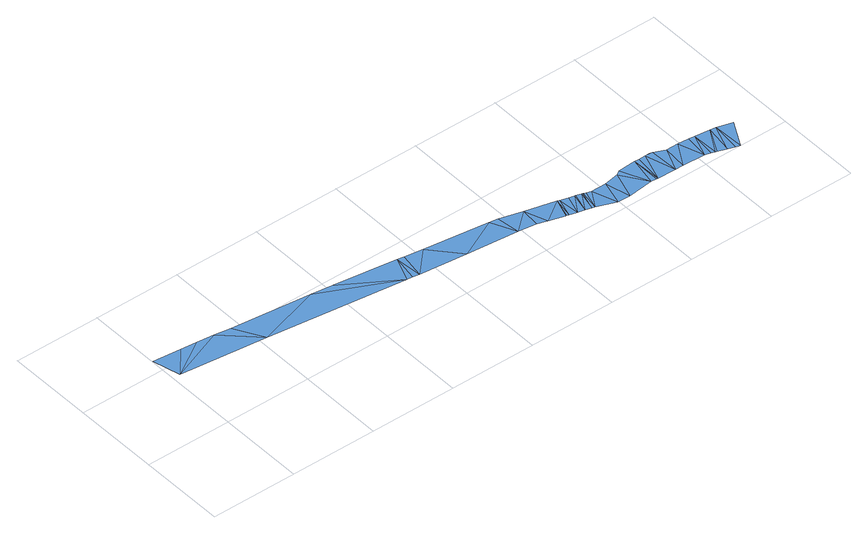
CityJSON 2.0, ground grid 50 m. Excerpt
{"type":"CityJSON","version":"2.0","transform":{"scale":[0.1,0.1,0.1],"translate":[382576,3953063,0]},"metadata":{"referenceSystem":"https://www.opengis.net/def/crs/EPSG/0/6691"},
"CityObjects":{
"waterbody1":{"type":"WaterBody","attributes":{"name":"神田川","class":"1030"},"geometry":[{"type":"MultiSurface","lod":"1","boundaries":[[[0,1,2]],[[3,0,2]],[[4,3,2]],[[4,2,5]],[[6,4,5]],[[7,6,5]],[[7,5,8]],[[9,7,8]],[[10,9,8]],[[10,8,11]],[[10,11,12]],[[13,10,12]],[[14,13,12]],[[14,12,15]],[[16,14,15]],[[16,15,17]],[[18,16,17]],[[19,18,17]],[[19,17,20]],[[19,20,21]],[[22,19,21]],[[22,21,23]],[[22,23,24]],[[22,24,25]],[[26,22,25]],[[26,25,27]],[[28,26,27]],[[29,28,27]],[[29,27,30]],[[31,29,30]],[[32,31,30]],[[32,30,33]],[[34,33,35]],[[34,32,33]],[[36,34,35]],[[37,36,35]],[[37,35,38]],[[39,37,38]],[[39,38,40]],[[41,39,40]],[[41,40,42]],[[42,43,41]],[[44,43,42]],[[44,42,45]],[[44,45,46]],[[47,44,46]],[[48,47,46]],[[48,46,49]],[[50,48,49]],[[50,51,48]],[[52,50,49]],[[52,49,53]],[[54,52,53]],[[54,53,55]],[[56,54,55]],[[57,56,55]],[[57,55,58]],[[57,58,59]],[[60,59,61]],[[60,57,59]],[[60,61,62]],[[63,62,64]],[[63,60,62]],[[63,64,65]],[[66,63,65]]]}]}
},
"vertices":[
[164,563,2],[3,577,2],[44,420,2],[255,553,2],[356,541,2],[542,364,2],[452,527,2],[908,474,2],[1340,264,2],[1032,459,2],[1396,408,2],[1372,260,2],[1412,254,2],[1436,402,2],[1542,388,2],[1685,226,2],[1917,337,2],[1981,197,2],[1965,329,2],[2097,295,2],[2087,183,2],[2143,163,2],[2270,250,2],[2235,138,2],[2238,138,2],[2250,134,2],[2283,246,2],[2295,122,2],[2328,233,2],[2360,224,2],[2333,112,2],[2366,223,2],[2396,214,2],[2369,102,2],[2402,212,2],[2385,98,2],[2418,207,2],[2446,199,2],[2494,55,2],[2533,196,2],[2568,55,2],[2619,214,2],[2715,70,2],[2644,230,2],[2748,236,2],[2746,68,2],[2755,68,2],[2774,236,2],[2814,237,2],[2862,65,2],[2857,231,2],[2841,238,2],[2920,204,2],[2911,65,2],[2992,204,2],[3040,60,2],[3055,199,2],[3089,195,2],[3074,49,2],[3096,42,2],[3178,184,2],[3103,39,2],[3154,21,2],[3212,180,2],[3194,9,2],[3220,1,2],[3300,154,2]
]}
